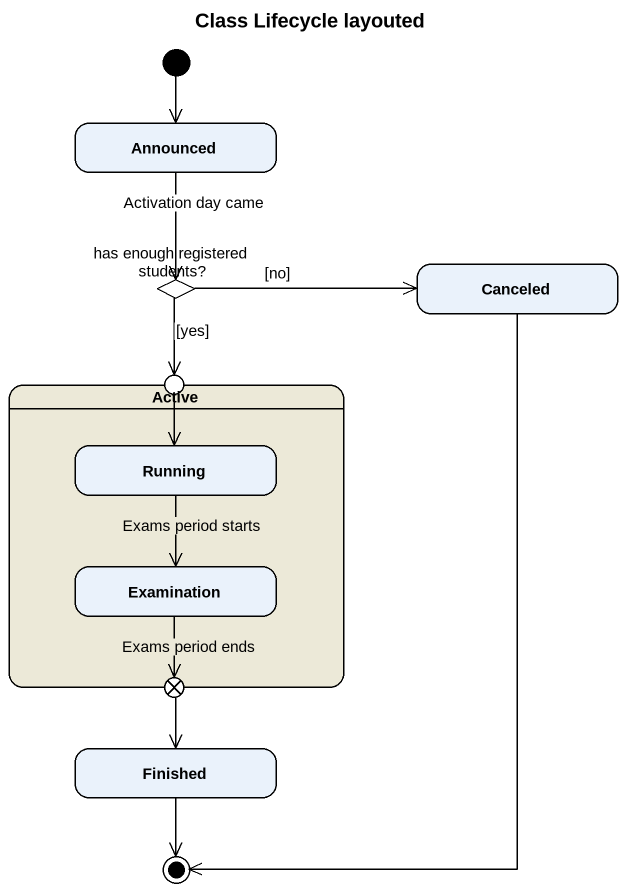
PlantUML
@startuml
title Class Lifecycle layouted
hide empty description
state Announced
state "has enough registered students?" as has_enough_registered <<choice>>
state Canceled
state Active #ECE9D8 {
  state Running
  state Examination
}
state entry1 <<choice>>
state exit1 <<choice>>
state Finished
[*] --> Announced
Announced --> has_enough_registered : Activation day came
has_enough_registered -right-> Canceled : [no]
has_enough_registered --> entry1 : [yes]
Active --> Finished
entry1 --> Running
Running --> Examination : Exams period starts
Examination --> exit1 : Exams period ends
Canceled --> [*]
Finished --> [*]
@enduml
